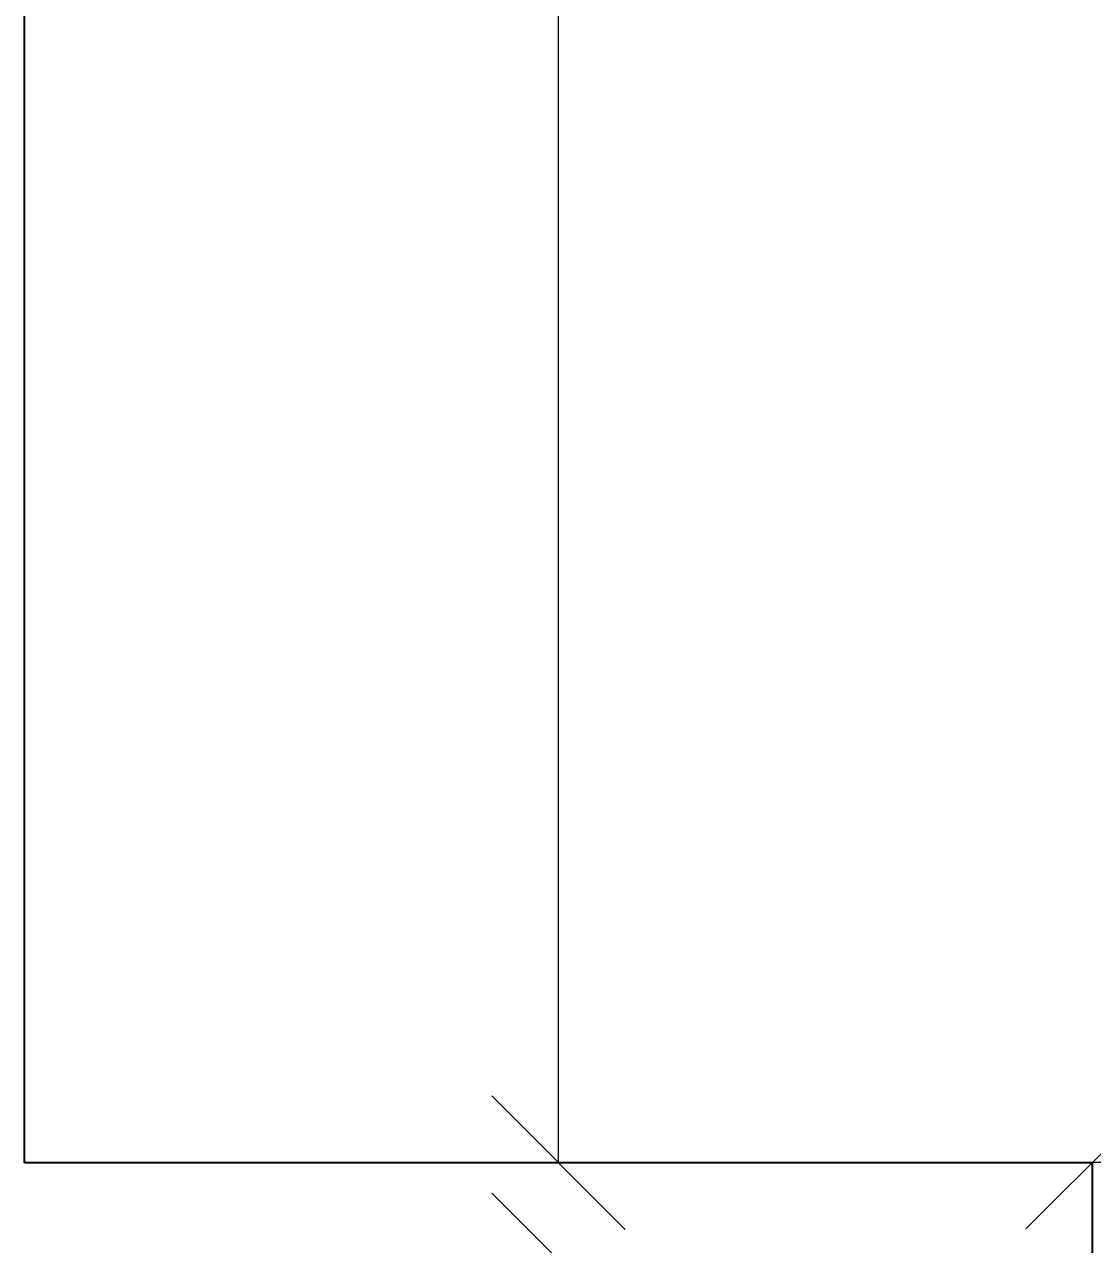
# Model space of a CAD drawing. Header units: metres. Extents: x -355 to 973, y -73 to 238.
# Drawn here: x 494.344 to 495.444, y 213.55 to 214.808 of the extents above; entities that cross this region are included whole.
import ezdxf

# ---------------------------------------------------------------- set-up
doc = ezdxf.new("R2010")
doc.units = ezdxf.units.M
doc.header["$LTSCALE"] = 3
doc.header["$MEASUREMENT"] = 0
doc.styles.get("Standard").update_dxf_attribs({"font": 'arial.ttf'})
doc.dimstyles.new('ahmad', dxfattribs={"dimtxt": 0.2, "dimasz": 0.1375, "dimexe": 0, "dimexo": 0.0625, "dimgap": 0.09, "dimtad": 0, "dimzin": 0, "dimdsep": 46, "dimtxsty": 'Standard', "dimblk": 'OBLIQUE', "dimcen": 0.09, "dimclrd": 245, "dimclrt": 61, "dimadec": 0, "dimazin": 0, "dimtfac": 1, "dimtofl": 0, "dimtmove": 0, "dimatfit": 3, "dimldrblk": 'OBLIQUE', "dimfxl": 0, "dimfxlon": 1, "dimtolj": 1, "dimtzin": 0, "dimlwd": 13, "dimarcsym": 0})

# ---------------------------------------------------------------- blocks, each defined once
blk = doc.blocks.new('_Oblique')
at = {"color": 0, "linetype": 'ByBlock', "lineweight": -2}
blk.add_line((-0.5, -0.5), (0.5, 0.5), dxfattribs=at)
blk = doc.blocks.new('*D145')
at = {"color": 245, "lineweight": 13, "transparency": 16777216}
for p, q in [((495.4441, 213.6353), (496.569, 213.6353)), ((498.3582, 213.6353), (497.2333, 213.6353))]:
    blk.add_line(p, q, dxfattribs=at)
at = {"layer": 'Defpoints', "color": 0, "transparency": 16777216}
for p in [(495.4441, 213.6348), (498.3582, 213.6353), (498.3582, 213.6353)]:
    blk.add_point(p, dxfattribs=at)
at = {"color": 245, "lineweight": 13, "transparency": 16777216, "xscale": 0.1375, "yscale": 0.1375, "zscale": 0.1375, "rotation": 180}
blk.add_blockref('_Oblique', (495.4441, 213.6353), dxfattribs=at)
at = {"color": 245, "lineweight": 13, "transparency": 16777216, "xscale": 0.1375, "yscale": 0.1375, "zscale": 0.1375}
blk.add_blockref('_Oblique', (498.3582, 213.6353), dxfattribs=at)
at = {"color": 61, "transparency": 16777216, "insert": (496.9011, 213.6353), "char_height": 0.2, "attachment_point": 5}
blk.add_mtext('\\A1;2.91', dxfattribs=at)
blk = doc.blocks.new('*D146')
at = {"color": 245, "lineweight": 13, "transparency": 16777216}
for p, q in [((494.8941, 219.6348), (494.8941, 216.9848)), ((494.8941, 213.6348), (494.8941, 216.2849))]:
    blk.add_line(p, q, dxfattribs=at)
at = {"layer": 'Defpoints', "color": 0, "transparency": 16777216}
for p in [(494.8941, 219.6348), (494.8941, 219.6348), (494.8941, 213.6348)]:
    blk.add_point(p, dxfattribs=at)
at = {"color": 245, "lineweight": 13, "transparency": 16777216, "xscale": 0.1375, "yscale": 0.1375, "zscale": 0.1375}
for p, rotation in [((494.8941, 219.6348), 90), ((494.8941, 213.6348), 270)]:
    blk.add_blockref('_Oblique', p, dxfattribs=dict(at, rotation=rotation))
at = {"color": 61, "transparency": 16777216, "insert": (494.8941, 216.6348), "char_height": 0.2, "attachment_point": 5, "rotation": 90}
blk.add_mtext('\\A1;6.00', dxfattribs=at)
blk = doc.blocks.new('*D150')
at = {"color": 245, "lineweight": 13, "transparency": 16777216}
for p, q in [((494.8941, 213.5348), (494.8941, 212.3842)), ((494.8941, 210.5348), (494.8941, 211.6855))]:
    blk.add_line(p, q, dxfattribs=at)
at = {"layer": 'Defpoints', "color": 0, "transparency": 16777216}
for p in [(494.8941, 213.5348), (495.3441, 213.5348), (495.3441, 210.5348)]:
    blk.add_point(p, dxfattribs=at)
at = {"color": 245, "lineweight": 13, "transparency": 16777216, "xscale": 0.1375, "yscale": 0.1375, "zscale": 0.1375}
for p, rotation in [((494.8941, 213.5348), 90), ((494.8941, 210.5348), 270)]:
    blk.add_blockref('_Oblique', p, dxfattribs=dict(at, rotation=rotation))
at = {"color": 61, "transparency": 16777216, "insert": (494.8941, 212.0348), "char_height": 0.2, "attachment_point": 5, "rotation": 90}
blk.add_mtext('\\A1;3.00', dxfattribs=at)

msp = doc.modelspace()

# ---------------------------------------------------------------- linework, layer by layer
for p, q in [((494.3441, 213.6348), (494.3441, 216.0348)), ((495.4441, 213.6348), (494.3441, 213.6348)), ((495.4441, 211.4348), (495.4441, 213.6348))]:
    msp.add_line(p, q)

# ---------------------------------------------------------------- dimensions: what is measured, and where the dimension line sits
for base, p1, p2, picture, middle in [((494.8941, 219.6348), (494.8941, 213.6348), (494.8941, 219.6348), '*D146', (494.8941, 216.6348)), ((494.8941, 213.5348), (495.3441, 210.5348), (495.3441, 213.5348), '*D150', (494.8941, 212.0348))]:
    dim = msp.add_linear_dim(base=base, p1=p1, p2=p2, angle=90, dimstyle='ahmad')
    dim.commit()
    dim.dimension.update_dxf_attribs({"geometry": picture, "text_midpoint": middle})
dim = msp.add_linear_dim(base=(498.3582, 213.6353), p1=(495.4441, 213.6348), p2=(498.3582, 213.6353), dimstyle='ahmad')
dim.commit()
dim.dimension.update_dxf_attribs({"geometry": '*D145', "text_midpoint": (496.9011, 213.6353)})

doc.saveas('drawing.dxf')
